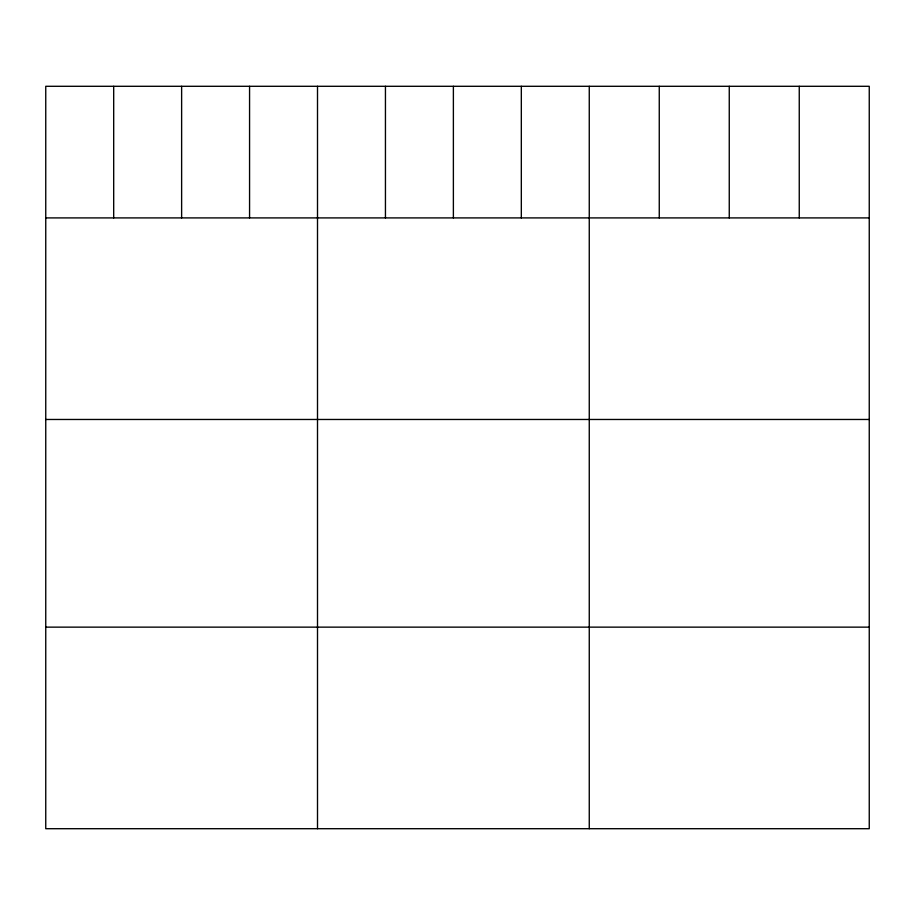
<?xml version="1.0" encoding="UTF-8"?>
<svg xmlns="http://www.w3.org/2000/svg" width="915" height="915" viewBox="0 0 915 915"><rect width="100%" height="100%" fill="white"/><g stroke="black" fill="none" stroke-linecap="round" stroke-linejoin="round"><path stroke-width="1.37" d="M869.25 217.907L869.25 828.704L45.75 828.704L45.75 86.296L869.25 86.296L869.25 217.907L45.75 217.907M45.75 419.47L869.25 419.47M45.75 627.141L869.25 627.141M799.252 86.296L799.252 217.907M729.255 86.296L729.255 217.907M659.258 86.296L659.258 217.907M589.26 86.296L589.26 828.704M521.321 86.296L521.321 217.907M453.382 86.296L453.382 217.907M385.444 86.296L385.444 217.907M317.505 86.296L317.505 828.704M249.566 86.296L249.566 217.907M181.628 86.296L181.628 217.907M113.689 86.296L113.689 217.907"/></g></svg>
